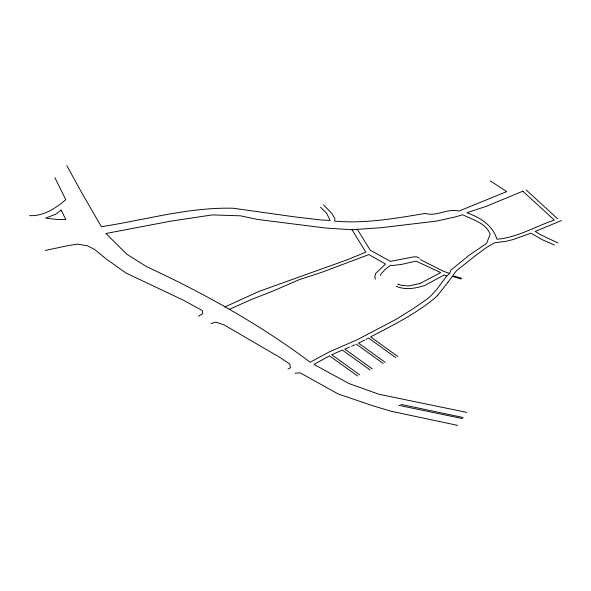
<?xml version="1.0" encoding="UTF-8"?>
<svg xmlns="http://www.w3.org/2000/svg" width="591" height="591" viewBox="0 0 591 591"><rect width="100%" height="100%" fill="white"/><g stroke="black" fill="none" stroke-linecap="round" stroke-linejoin="round"><path stroke-width="0.89" d="M380.552 275.465L380.892 274.032L385.14 269.503L390.429 265.293L393 265.47L401.548 264.391L416.094 261.126L440.738 272.569L420.26 283.37M449.655 273.456L450.867 270.153L468.951 255.371L486.57 243.44L490.212 234.176C485.728 222.777 472.578 219.786 462.672 214.74L455.55 216.875L436.439 221.108L381.653 227.653L352.044 229.744L325.464 228.015L257.366 219.416L240.448 215.818L212.228 214.917L170.614 221.182L105.915 233.497L126.806 254.211L146.502 266.615C203.88 293.217 259.523 324.245 310.186 362.231L328.766 352.162L357.4 339.655L395.881 319.443L412.562 309.115L426.296 299.652L431.046 295.714L437.104 288.984L446.7 276.034L449.655 273.456L443.634 271.343L420.29 259.634M447.468 282.956L437.761 295.175M447.683 282.661L452.233 276.411L461.187 278.959M198.421 316.133L202.802 313.681L202.188 310.474L183.217 300.102L126.001 273.035L106.018 258.858L94.479 249.299L87.128 245.708L77.502 244.164L68.031 245.62L45.426 250.414M287.994 369.08L290.462 367.698L289.716 363.975L279.506 357.178L224.019 324.873L215.818 322.125L210.935 323.587M368.075 338.266L368.533 338.015L395.697 357.577M366.915 338.887L367.38 338.636M365.984 339.382L366.45 339.131M364.81 340.002L358.552 343.135L385.288 362.379M224.868 306.951L258.917 291.429L346.836 259.937L365.822 252.18L352.044 229.744M229.072 309.455L251.877 299.297L273.123 291.001L299.009 279.765L321.807 272.281L368.947 254.558L385.539 264.044L375.802 273.286L374.79 276.898L375.521 279.033M355.095 344.716L351.49 346.282M349.532 347.102L344.782 349.067L372.249 368.873M561.45 220.546L535.187 231.45L540.868 234.878L558.044 243.012M419.965 283.451L419.573 283.562M419.182 283.673L408.706 285.978L401.732 285.431A23.322 13.467 0 0 1 401.252 285.29L398.977 284.567M295.035 373.268L300.228 372.862L338.067 393.938L373.364 405.928L390.939 411.218L457.774 425.394M29.55 215.619C43.505 216.358 55.643 208.372 65.786 199.655L54.889 177.706M466.713 412.37L378.964 394.263L349.089 383.596L313.969 364.418L329.49 355.856L357.614 375.987M462.458 418.568L398.792 405.352M400.927 404.392L463.189 417.512M461.704 278.265L452.75 275.716L456.407 270.796L475.452 255.63L486.94 247.171L494.963 242.694L506.118 241.291L513.306 239.503L530.903 233.15L542.634 239.894L554.336 244.925M396.258 286.273C405.559 290.373 415.946 288.386 425.217 285.246L444.04 275.014L446.7 276.034M398.829 284.515L397.721 284.131M419.322 258.082L417.01 256.922L413.892 256.826L390.496 261.37L370.269 250.237L357.149 229.094M490.308 180.905L506.709 191.602L458.86 211.12C447.801 207.936 436.417 216.927 425.321 213.417C395.386 218.419 365.142 223.804 334.676 221.137L334.942 218.692L331.876 213.499L323.513 204.833M370.173 369.996L342.344 350.071L331.75 354.748L359.69 374.864M397.765 356.454L370.601 336.892C392.431 325.508 414.631 314.493 433.868 298.898A81.691 47.162 0 0 0 437.754 295.168M356.336 344.154L383.212 363.509M526.204 189.977L557.557 218.773M320.558 207.286L326.631 213.277L330.17 220.458L321.667 220.029L295.02 216.927L233.305 208.254C188.536 207.035 145.26 219.978 101.364 226.7L82.097 193.42L66.835 165.606M61.058 210.093L55.849 214.156L45.692 218.109L56.714 219.475L65.837 219.512L61.058 210.093M522.858 191.189L486.142 206.377L466.86 212.76C480.003 217.466 492.628 225.068 496.891 239.207C517.177 237.648 535.298 226.456 554.314 220.081L522.858 191.189"/></g></svg>
